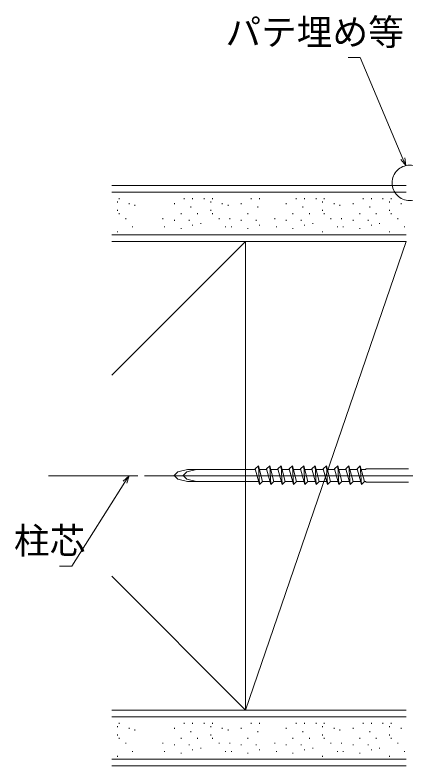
# Model space of a CAD drawing. Units: millimetres, scale not verified. Extents: x -1188 to -198, y -840 to 760.
# Drawn here: x -761.3 to -673.6, y -572.8 to -404.6 of the extents above; entities that cross this region are included whole.
import ezdxf
from ezdxf.enums import TextEntityAlignment as Align

# ---------------------------------------------------------------- set-up
doc = ezdxf.new("R2010")
doc.units = ezdxf.units.MM
doc.header["$LTSCALE"] = 4
doc.linetypes.add('CHAIN1', pattern=[8, 5, -1, 1, -1])
doc.linetypes.add('DOUBLE_CHAIN2', pattern=[12.8, 9, -1, 0.6, -0.6, 0.6, -1])
for name, color, linetype, lineweight in [('0-3_YKK_D', 6, 'Continuous', 9), ('0-5_YKK_12', 2, 'Continuous', 9), ('0-7_YSS_K', 3, 'Continuous', 9), ('0-8_YKK_13', 4, 'Continuous', 9)]:
    doc.layers.add(name, color=color, linetype=linetype, lineweight=lineweight)
doc.styles.add('ＭＳ ゴシック', font='')
doc.styles.get('ＭＳ ゴシック').set_extended_font_data('MS Gothic')

msp = doc.modelspace()

# ---------------------------------------------------------------- linework, layer by layer
at = {"layer": '0-3_YKK_D'}
for p, q in [((-683.863, -414.143), (-686.563, -414.143)), ((-674.304, -436.798), (-683.863, -414.143)), ((-673.643, -438.364), (-674.723, -436.975)), ((-673.643, -438.364), (-674.304, -436.798)), ((-673.884, -436.621), (-673.643, -438.364)), ((-736.998, -509.011), (-735.701, -507.82)), ((-735.701, -507.82), (-736.613, -509.255)), ((-735.701, -507.82), (-736.229, -509.499)), ((-736.613, -509.255), (-748.563, -528.058)), ((-748.563, -528.058), (-751.263, -528.058))]:
    msp.add_line(p, q, dxfattribs=at)
at = {"layer": '0-5_YKK_12', "linetype": 'CHAIN1'}
msp.add_line((-753.745, -507.82), (-270.674, -507.82), dxfattribs=at)
at = {"layer": '0-5_YKK_12', "linetype": 'DOUBLE_CHAIN2'}
msp.add_circle((-672.772, -442.213), 3.946, dxfattribs=at)
at = {"layer": '0-7_YSS_K'}
for p, q in [((-673.557, -442.82), (-739.557, -442.82)), ((-739.557, -444.32), (-673.557, -444.32)), ((-737.919, -445.869), (-737.919, -445.669)), ((-723.309, -445.869), (-723.309, -445.669)), ((-721.456, -445.869), (-721.456, -445.669)), ((-718.862, -445.869), (-718.862, -445.669)), ((-717.008, -445.869), (-717.008, -445.669)), ((-708.309, -445.869), (-708.309, -445.669)), ((-706.456, -445.869), (-706.456, -445.669)), ((-698.22, -445.869), (-698.22, -445.669)), ((-696.367, -445.869), (-696.367, -445.669)), ((-693.772, -445.869), (-693.772, -445.669)), ((-691.919, -445.869), (-691.919, -445.669)), ((-683.22, -445.869), (-683.22, -445.669)), ((-681.367, -445.869), (-681.367, -445.669)), ((-678.772, -445.869), (-678.772, -445.669)), ((-676.919, -445.869), (-676.919, -445.669)), ((-738.29, -446.61), (-738.29, -446.41)), ((-735.696, -446.981), (-735.696, -446.781)), ((-734.409, -447.351), (-734.409, -447.151)), ((-725.533, -446.981), (-725.533, -446.781)), ((-717.379, -446.61), (-717.379, -446.41)), ((-714.785, -446.981), (-714.785, -446.781)), ((-713.498, -447.351), (-713.498, -447.151)), ((-710.533, -446.981), (-710.533, -446.781)), ((-700.444, -446.981), (-700.444, -446.781)), ((-692.29, -446.61), (-692.29, -446.41)), ((-689.696, -446.981), (-689.696, -446.781)), ((-688.409, -447.351), (-688.409, -447.151)), ((-685.444, -446.981), (-685.444, -446.781)), ((-677.29, -446.61), (-677.29, -446.41)), ((-674.696, -446.981), (-674.696, -446.781)), ((-738.29, -448.463), (-738.29, -448.263)), ((-737.919, -449.204), (-737.919, -449.004)), ((-724.05, -449.204), (-724.05, -449.004)), ((-721.827, -447.722), (-721.827, -447.522)), ((-720.344, -449.204), (-720.344, -449.004)), ((-717.379, -448.463), (-717.379, -448.263)), ((-717.008, -449.204), (-717.008, -449.004)), ((-709.05, -449.204), (-709.05, -449.004)), ((-706.827, -447.722), (-706.827, -447.522)), ((-698.961, -449.204), (-698.961, -449.004)), ((-696.738, -447.722), (-696.738, -447.522)), ((-695.255, -449.204), (-695.255, -449.004)), ((-692.29, -448.463), (-692.29, -448.263)), ((-691.919, -449.204), (-691.919, -449.004)), ((-683.961, -449.204), (-683.961, -449.004)), ((-681.737, -447.722), (-681.737, -447.522)), ((-680.255, -449.204), (-680.255, -449.004)), ((-677.29, -448.463), (-677.29, -448.263)), ((-676.919, -449.204), (-676.919, -449.004)), ((-736.437, -450.316), (-736.437, -450.116)), ((-728.127, -450.316), (-728.127, -450.116)), ((-725.533, -450.687), (-725.533, -450.487)), ((-722.197, -450.687), (-722.197, -450.487)), ((-715.526, -450.316), (-715.526, -450.116)), ((-713.127, -450.316), (-713.127, -450.116)), ((-710.533, -450.687), (-710.533, -450.487)), ((-707.197, -450.687), (-707.197, -450.487)), ((-703.038, -450.316), (-703.038, -450.116)), ((-700.444, -450.687), (-700.444, -450.487)), ((-697.108, -450.687), (-697.108, -450.487)), ((-690.437, -450.316), (-690.437, -450.116)), ((-688.038, -450.316), (-688.038, -450.116)), ((-685.444, -450.687), (-685.444, -450.487)), ((-682.108, -450.687), (-682.108, -450.487)), ((-675.437, -450.316), (-675.437, -450.116)), ((-734.954, -452.169), (-734.954, -451.969)), ((-727.757, -452.169), (-727.757, -451.969)), ((-724.05, -452.54), (-724.05, -452.34)), ((-721.456, -451.799), (-721.456, -451.599)), ((-719.603, -451.428), (-719.603, -451.228)), ((-714.043, -452.169), (-714.043, -451.969)), ((-712.757, -452.169), (-712.757, -451.969)), ((-709.05, -452.54), (-709.05, -452.34)), ((-706.456, -451.799), (-706.456, -451.599)), ((-702.668, -452.169), (-702.668, -451.969)), ((-698.961, -452.54), (-698.961, -452.34)), ((-696.367, -451.799), (-696.367, -451.599)), ((-694.514, -451.428), (-694.514, -451.228)), ((-688.954, -452.169), (-688.954, -451.969)), ((-687.668, -452.169), (-687.668, -451.969)), ((-683.961, -452.54), (-683.961, -452.34)), ((-681.367, -451.799), (-681.367, -451.599)), ((-679.514, -451.428), (-679.514, -451.228)), ((-673.954, -452.169), (-673.954, -451.969)), ((-673.557, -453.82), (-739.557, -453.82)), ((-738.29, -453.281), (-738.29, -453.081)), ((-692.29, -453.281), (-692.29, -453.081)), ((-677.29, -453.281), (-677.29, -453.081)), ((-739.557, -455.32), (-673.557, -455.32)), ((-739.557, -485.32), (-709.557, -455.32)), ((-673.557, -455.32), (-709.557, -560.32)), ((-673.557, -455.32), (-709.557, -455.32)), ((-709.557, -455.32), (-709.557, -560.32)), ((-739.557, -530.32), (-709.557, -560.32)), ((-673.557, -560.32), (-739.557, -560.32)), ((-739.557, -560.32), (-709.557, -560.32)), ((-673.557, -560.32), (-709.557, -560.32)), ((-739.557, -561.82), (-673.557, -561.82)), ((-737.919, -563.369), (-737.919, -563.169)), ((-723.309, -563.369), (-723.309, -563.169)), ((-721.456, -563.369), (-721.456, -563.169)), ((-718.862, -563.369), (-718.862, -563.169)), ((-717.008, -563.369), (-717.008, -563.169)), ((-708.309, -563.369), (-708.309, -563.169)), ((-706.456, -563.369), (-706.456, -563.169)), ((-698.22, -563.369), (-698.22, -563.169)), ((-696.367, -563.369), (-696.367, -563.169)), ((-693.772, -563.369), (-693.772, -563.169)), ((-691.919, -563.369), (-691.919, -563.169)), ((-683.22, -563.369), (-683.22, -563.169)), ((-681.367, -563.369), (-681.367, -563.169)), ((-678.772, -563.369), (-678.772, -563.169)), ((-676.919, -563.369), (-676.919, -563.169)), ((-738.29, -564.11), (-738.29, -563.91)), ((-735.696, -564.481), (-735.696, -564.281)), ((-734.409, -564.851), (-734.409, -564.651)), ((-725.533, -564.481), (-725.533, -564.281)), ((-721.827, -565.222), (-721.827, -565.022)), ((-717.379, -564.11), (-717.379, -563.91)), ((-714.785, -564.481), (-714.785, -564.281)), ((-713.498, -564.851), (-713.498, -564.651)), ((-710.533, -564.481), (-710.533, -564.281)), ((-706.827, -565.222), (-706.827, -565.022)), ((-700.444, -564.481), (-700.444, -564.281)), ((-696.738, -565.222), (-696.738, -565.022)), ((-692.29, -564.11), (-692.29, -563.91)), ((-689.696, -564.481), (-689.696, -564.281)), ((-688.409, -564.851), (-688.409, -564.651)), ((-685.444, -564.481), (-685.444, -564.281)), ((-681.737, -565.222), (-681.737, -565.022)), ((-677.29, -564.11), (-677.29, -563.91)), ((-674.696, -564.481), (-674.696, -564.281)), ((-738.29, -565.963), (-738.29, -565.763)), ((-737.919, -566.704), (-737.919, -566.504)), ((-724.05, -566.704), (-724.05, -566.504)), ((-720.344, -566.704), (-720.344, -566.504)), ((-717.379, -565.963), (-717.379, -565.763)), ((-717.008, -566.704), (-717.008, -566.504)), ((-709.05, -566.704), (-709.05, -566.504)), ((-698.961, -566.704), (-698.961, -566.504)), ((-695.255, -566.704), (-695.255, -566.504)), ((-692.29, -565.963), (-692.29, -565.763)), ((-691.919, -566.704), (-691.919, -566.504)), ((-683.961, -566.704), (-683.961, -566.504)), ((-680.255, -566.704), (-680.255, -566.504)), ((-677.29, -565.963), (-677.29, -565.763)), ((-676.919, -566.704), (-676.919, -566.504)), ((-736.437, -567.816), (-736.437, -567.616)), ((-728.127, -567.816), (-728.127, -567.616)), ((-725.533, -568.187), (-725.533, -567.987)), ((-722.197, -568.187), (-722.197, -567.987)), ((-715.526, -567.816), (-715.526, -567.616)), ((-713.127, -567.816), (-713.127, -567.616)), ((-710.533, -568.187), (-710.533, -567.987)), ((-707.197, -568.187), (-707.197, -567.987)), ((-703.038, -567.816), (-703.038, -567.616)), ((-700.444, -568.187), (-700.444, -567.987)), ((-697.108, -568.187), (-697.108, -567.987)), ((-690.437, -567.816), (-690.437, -567.616)), ((-688.038, -567.816), (-688.038, -567.616)), ((-685.444, -568.187), (-685.444, -567.987)), ((-682.108, -568.187), (-682.108, -567.987)), ((-675.437, -567.816), (-675.437, -567.616)), ((-734.954, -569.669), (-734.954, -569.469)), ((-727.757, -569.669), (-727.757, -569.469)), ((-724.05, -570.04), (-724.05, -569.84)), ((-721.456, -569.299), (-721.456, -569.099)), ((-719.603, -568.928), (-719.603, -568.728)), ((-714.043, -569.669), (-714.043, -569.469)), ((-712.757, -569.669), (-712.757, -569.469)), ((-709.05, -570.04), (-709.05, -569.84)), ((-706.456, -569.299), (-706.456, -569.099)), ((-702.668, -569.669), (-702.668, -569.469)), ((-698.961, -570.04), (-698.961, -569.84)), ((-696.367, -569.299), (-696.367, -569.099)), ((-694.514, -568.928), (-694.514, -568.728)), ((-688.954, -569.669), (-688.954, -569.469)), ((-687.668, -569.669), (-687.668, -569.469)), ((-683.961, -570.04), (-683.961, -569.84)), ((-681.367, -569.299), (-681.367, -569.099)), ((-679.514, -568.928), (-679.514, -568.728)), ((-673.954, -569.669), (-673.954, -569.469)), ((-673.557, -571.32), (-739.557, -571.32)), ((-738.29, -570.781), (-738.29, -570.581)), ((-692.29, -570.781), (-692.29, -570.581)), ((-677.29, -570.781), (-677.29, -570.581)), ((-739.557, -572.82), (-673.557, -572.82))]:
    msp.add_line(p, q, dxfattribs=at)
msp.add_lwpolyline([(-739.557, -455.32), (-709.557, -455.32), (-709.557, -560.32)], dxfattribs=at)
at = {"layer": '0-8_YKK_13'}
for p, q in [((-707.401, -506.285), (-706.701, -505.585)), ((-706.701, -505.585), (-706.457, -509.81)), ((-705.757, -509.11), (-706.701, -505.585)), ((-704.861, -506.285), (-704.161, -505.585)), ((-703.917, -509.81), (-704.161, -505.585)), ((-703.217, -509.11), (-704.161, -505.585)), ((-702.321, -506.285), (-701.621, -505.585)), ((-701.621, -505.585), (-701.377, -509.81)), ((-700.677, -509.11), (-701.621, -505.585)), ((-699.781, -506.285), (-699.081, -505.585)), ((-698.837, -509.81), (-699.081, -505.585)), ((-698.137, -509.11), (-699.081, -505.585)), ((-697.241, -506.285), (-696.541, -505.585)), ((-696.541, -505.585), (-696.297, -509.81)), ((-695.597, -509.11), (-696.541, -505.585)), ((-694.701, -506.285), (-694.001, -505.585)), ((-693.757, -509.81), (-694.001, -505.585)), ((-693.057, -509.11), (-694.001, -505.585)), ((-692.161, -506.285), (-691.461, -505.585)), ((-691.217, -509.81), (-691.461, -505.585)), ((-690.517, -509.11), (-691.461, -505.585)), ((-689.621, -506.285), (-688.921, -505.585)), ((-688.677, -509.81), (-688.921, -505.585)), ((-687.977, -509.11), (-688.921, -505.585)), ((-687.081, -506.285), (-686.381, -505.585)), ((-686.137, -509.81), (-686.381, -505.585)), ((-685.437, -509.11), (-686.381, -505.585)), ((-684.541, -506.285), (-683.841, -505.585)), ((-683.597, -509.81), (-683.841, -505.585)), ((-682.897, -509.11), (-683.841, -505.585)), ((-707.368, -506.41), (-722.571, -506.41)), ((-706.457, -509.81), (-707.401, -506.285)), ((-704.828, -506.41), (-706.48, -506.41)), ((-703.917, -509.81), (-704.861, -506.285)), ((-702.288, -506.41), (-703.94, -506.41)), ((-701.377, -509.81), (-702.321, -506.285)), ((-699.748, -506.41), (-701.4, -506.41)), ((-698.837, -509.81), (-699.781, -506.285)), ((-697.208, -506.41), (-698.86, -506.41)), ((-696.297, -509.81), (-697.241, -506.285)), ((-694.668, -506.41), (-696.32, -506.41)), ((-693.757, -509.81), (-694.701, -506.285)), ((-692.128, -506.41), (-693.78, -506.41)), ((-691.217, -509.81), (-692.161, -506.285)), ((-689.588, -506.41), (-691.24, -506.41)), ((-688.677, -509.81), (-689.621, -506.285)), ((-687.048, -506.41), (-688.7, -506.41)), ((-686.137, -509.81), (-687.081, -506.285)), ((-684.508, -506.41), (-686.16, -506.41)), ((-683.597, -509.81), (-684.541, -506.285)), ((-682.682, -506.41), (-683.62, -506.41)), ((-682.682, -506.41), (-682.557, -506.285)), ((-673.057, -506.285), (-682.557, -506.285)), ((-706.644, -509.11), (-722.571, -509.11)), ((-705.757, -509.11), (-706.457, -509.81)), ((-704.137, -509.11), (-705.757, -509.11)), ((-703.217, -509.11), (-703.917, -509.81)), ((-701.597, -509.11), (-703.217, -509.11)), ((-700.677, -509.11), (-701.377, -509.81)), ((-699.057, -509.11), (-700.677, -509.11)), ((-698.137, -509.11), (-698.837, -509.81)), ((-696.517, -509.11), (-698.137, -509.11)), ((-695.597, -509.11), (-696.297, -509.81)), ((-693.977, -509.11), (-695.597, -509.11)), ((-693.057, -509.11), (-693.757, -509.81)), ((-691.437, -509.11), (-693.057, -509.11)), ((-690.517, -509.11), (-691.217, -509.81)), ((-688.897, -509.11), (-690.517, -509.11)), ((-687.977, -509.11), (-688.677, -509.81)), ((-686.357, -509.11), (-687.977, -509.11)), ((-685.437, -509.11), (-686.137, -509.81)), ((-683.784, -509.11), (-685.437, -509.11)), ((-682.897, -509.11), (-683.597, -509.81)), ((-682.682, -509.11), (-682.897, -509.11)), ((-682.682, -509.11), (-682.557, -509.235)), ((-682.557, -509.235), (-673.057, -509.235))]:
    msp.add_line(p, q, dxfattribs=at)
at = {"layer": '0-8_YKK_13', "linetype": 'CHAIN1'}
msp.add_line((-655.557, -507.82), (-732.21, -507.82), dxfattribs=at)
at = {"layer": '0-8_YKK_13'}
for points in [[(-722.571, -506.41), (-724.744, -506.954), (-725.557, -507.76), (-724.744, -508.566), (-722.571, -509.11)], [(-720.571, -506.41), (-722.744, -506.954), (-723.557, -507.76), (-722.744, -508.566), (-720.571, -509.11)]]:
    msp.add_lwpolyline(points, dxfattribs=at)

# ---------------------------------------------------------------- texts
at = {"layer": '0-3_YKK_D', "color": 4, "style": 'ＭＳ ゴシック'}
for s, p in [('パテ埋め等', (-714.083, -413.143)), ('柱芯', (-761.503, -527.058))]:
    msp.add_text(s, height=5.865, dxfattribs=at).set_placement(p, align=Align.BOTTOM_LEFT)

doc.saveas('drawing.dxf')
